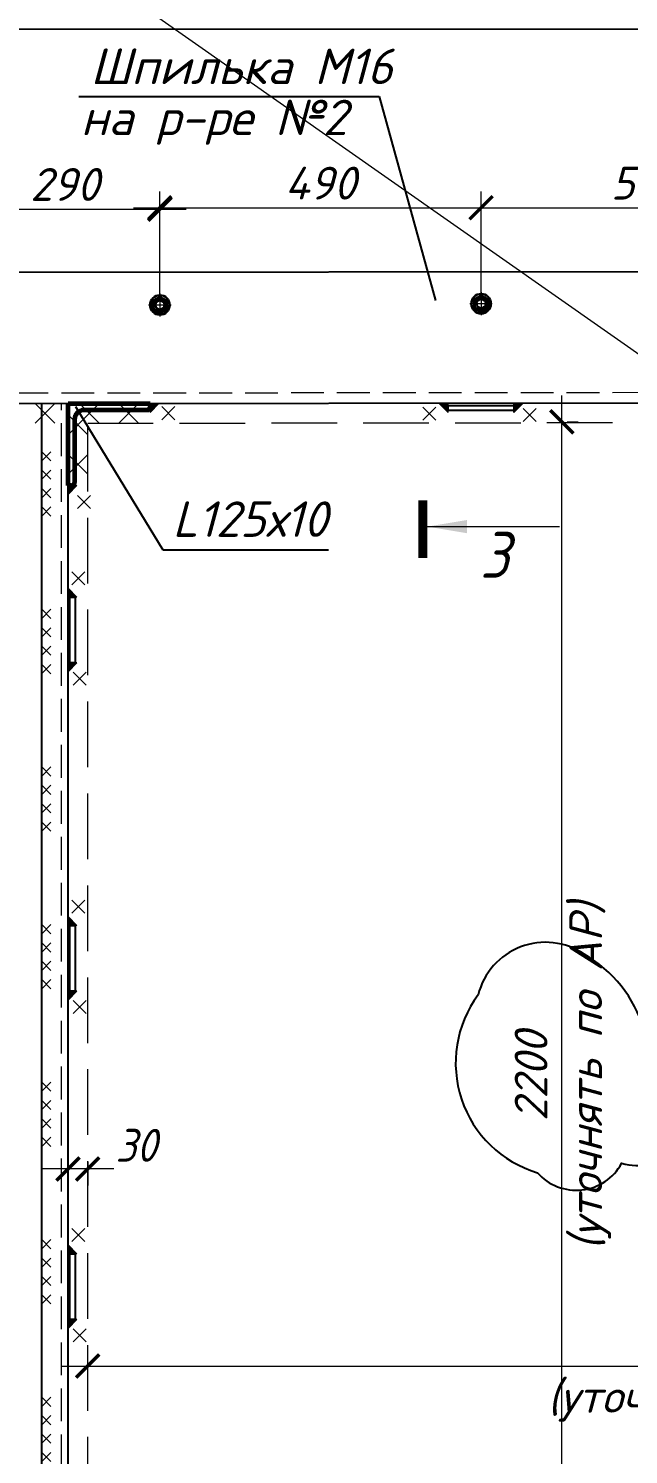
# Model space of a CAD drawing. Header units: millimetres. Extents: x 749182 to 2267578, y 70462 to 311449.
# Drawn here: x 2178398 to 2179313, y 157133 to 159304 of the extents above; entities that cross this region are included whole.
import ezdxf

# ---------------------------------------------------------------- set-up
doc = ezdxf.new("R2010")
doc.units = ezdxf.units.MM
doc.linetypes.add('ГОСТ 2.303 4', pattern=[7, 5, -2, 0])
doc.linetypes.add('осеваяX2', pattern=[4, 2.5, -0.5, 0.5, -0.5])
doc.layers.get('Defpoints').update_dxf_attribs({"color": 255})
for name, color, linetype, lineweight in [('1Стены', 252, 'Continuous', 25), ('монолит', 176, 'Continuous', 50), ('Оси', 165, 'осеваяX2', 13), ('Размер', 7, 'Continuous', 13), ('Размеры КР', 164, 'Continuous', 9), ('сварка', 156, 'Continuous', 9)]:
    doc.layers.add(name, color=color, linetype=linetype, lineweight=lineweight)
doc.layers.add('CS_UNPLOTTED', color=254, linetype='Continuous', plot=False)
doc.layers.add('металл', color=124, linetype='Continuous')
doc.layers.add('Текст', color=7, linetype='Continuous')
doc.styles.add('GOST 2.304_new', font='isocpeur.ttf', dxfattribs={"width": 0.9, "oblique": 15})
doc.styles.add('М2', font='isocpeui.ttf')
doc.dimstyles.new('SPDS', dxfattribs={"dimscale": 25, "dimtxt": 2.5, "dimasz": 1.77, "dimexe": 1.25, "dimexo": 0.625, "dimtad": 1, "dimdec": 0, "dimrnd": 0.001, "dimtxsty": 'GOST 2.304_new', "dimblk": 'ARCHTICK', "dimcen": 2.5, "dimdle": 2, "dimclrt": 256, "dimazin": 2, "dimtfac": 0.75, "dimtdec": 0, "dimtmove": 1, "dimatfit": 3, "dimfxl": 0, "dimtolj": 1, "dimlwd": 9, "dimlwe": 9, "dimarcsym": 0})
doc.dimstyles.new('SPDS 1_20', dxfattribs={"dimscale": 20, "dimtxt": 2.5, "dimasz": 1.77, "dimexe": 1.25, "dimexo": 0.625, "dimtad": 1, "dimdec": 0, "dimrnd": 0.001, "dimtxsty": 'М2', "dimblk": 'ARCHTICK', "dimcen": 2.5, "dimdle": 2, "dimclrt": 256, "dimadec": 0, "dimazin": 2, "dimtfac": 0.75, "dimtdec": 0, "dimtmove": 1, "dimatfit": 3, "dimfxl": 0, "dimtolj": 1, "dimlwd": 9, "dimlwe": 9, "dimarcsym": 0})

# ---------------------------------------------------------------- blocks, each defined once
blk = doc.blocks.new('_ArchTick')
at = {"color": 0, "linetype": 'ByBlock', "const_width": 0.15}
blk.add_lwpolyline([(-0.5, -0.5), (0.5, 0.5)], dxfattribs=at)
blk = doc.blocks.new('*D1071')
at = {"layer": 'Defpoints', "color": 0, "lineweight": 20, "ltscale": 20, "transparency": 16777216}
for p in [(2178458.3, 157590.9), (2178488.3, 157590.9), (2178458.3, 157567.4)]:
    blk.add_point(p, dxfattribs=at)
at = {"layer": 'Размер', "color": 0, "lineweight": 9, "ltscale": 20, "transparency": 16777216}
for p, q in [((2178528.3, 157567.4), (2178418.3, 157567.4)), ((2178458.3, 157578.4), (2178458.3, 157542.4)), ((2178488.3, 157578.4), (2178488.3, 157542.4))]:
    blk.add_line(p, q, dxfattribs=at)
at = {"layer": 'Размер', "color": 0, "lineweight": 9, "ltscale": 20, "transparency": 16777216, "xscale": 35.4, "yscale": 35.4, "zscale": 35.4}
for p, rotation in [((2178458.3, 157567.4), 179.9999999995553), ((2178488.3, 157567.4), 359.9999999995553)]:
    blk.add_blockref('_ArchTick', p, dxfattribs=dict(at, rotation=rotation))
at = {"layer": 'Размер', "ltscale": 20, "transparency": 16777216, "insert": (2178562.1, 157603.5), "char_height": 50, "attachment_point": 5, "style": 'GOST 2.304_new'}
blk.add_mtext('\\A1;30', dxfattribs=at)
blk = doc.blocks.new('свар')
at = {"layer": 'сварка', "color": 0, "linetype": 'Continuous', "ltscale": 10}
for p, q in [((10, 10), (-10, -10)), ((-10, 10), (10, -10))]:
    blk.add_line(p, q, dxfattribs=at)
blk = doc.blocks.new('м16')
at = {"layer": 'металл', "lineweight": 30, "ltscale": 20}
for p, q in [((-11, 6.4), (0, 12.7)), ((-11, -6.4), (-11, 6.4)), ((0, 12.7), (11, 6.4)), ((11, 6.4), (11, -6.4)), ((0, -12.7), (-11, -6.4)), ((11, -6.4), (0, -12.7))]:
    blk.add_line(p, q, dxfattribs=at)
blk.add_circle((0, 0), 15, dxfattribs=at)
for radius, start, end in [(10.4, 0, 180), (10.4, 180, 0), (6.92, 0, 180), (6.92, 180, 0)]:
    blk.add_arc((0, 0), radius, start, end, dxfattribs=at)
at = {"layer": 'металл', "linetype": 'Continuous', "lineweight": 25, "ltscale": 20}
blk.add_arc((0, 0), 8, 255, 165, dxfattribs=at)
at = {"layer": 'Оси', "ltscale": 20}
for p, q in [((17, 0), (-17.3, 0)), ((0, 17.3), (0, -17.3))]:
    blk.add_line(p, q, dxfattribs=at)
blk = doc.blocks.new('*D1075')
at = {"color": 0, "lineweight": 9, "ltscale": 20, "transparency": 16777216}
for p, q in [((2178308.1, 158945.8), (2178308.1, 159054.4)), ((2178598.3, 158895.8), (2178598.3, 159054.4)), ((2178268.1, 159029.4), (2178638.3, 159029.4))]:
    blk.add_line(p, q, dxfattribs=at)
at = {"layer": 'Defpoints', "color": 0, "lineweight": 20, "ltscale": 20, "transparency": 16777216}
for p in [(2178598.3, 159029.4), (2178308.1, 158933.3), (2178598.3, 158883.3)]:
    blk.add_point(p, dxfattribs=at)
at = {"color": 0, "lineweight": 9, "ltscale": 20, "transparency": 16777216, "xscale": 35.4, "yscale": 35.4, "zscale": 35.4, "rotation": 180}
blk.add_blockref('_ArchTick', (2178308.1, 159029.4), dxfattribs=at)
at = {"color": 0, "lineweight": 9, "ltscale": 20, "transparency": 16777216, "xscale": 35.4, "yscale": 35.4, "zscale": 35.4}
blk.add_blockref('_ArchTick', (2178598.3, 159029.4), dxfattribs=at)
at = {"ltscale": 20, "transparency": 16777216, "insert": (2178453.2, 159066.9), "char_height": 50, "attachment_point": 5, "style": 'М2'}
blk.add_mtext('\\A1;290', dxfattribs=at)
blk = doc.blocks.new('*D1255')
at = {"color": 0, "lineweight": 9, "ltscale": 20, "transparency": 16777216}
for p, q in [((2178488.3, 157232), (2178488.3, 157292.3)), ((2180188.2, 157216.2), (2180188.2, 157292.3)), ((2178448.3, 157267.3), (2180228.2, 157267.3))]:
    blk.add_line(p, q, dxfattribs=at)
at = {"layer": 'Defpoints', "color": 0, "lineweight": 20, "ltscale": 20, "transparency": 16777216}
for p in [(2180188.2, 157267.3), (2178488.3, 157219.5), (2180188.2, 157203.7)]:
    blk.add_point(p, dxfattribs=at)
at = {"color": 0, "lineweight": 9, "ltscale": 20, "transparency": 16777216, "xscale": 35.4, "yscale": 35.4, "zscale": 35.4, "rotation": 180}
blk.add_blockref('_ArchTick', (2178488.3, 157267.3), dxfattribs=at)
at = {"color": 0, "lineweight": 9, "ltscale": 20, "transparency": 16777216, "xscale": 35.4, "yscale": 35.4, "zscale": 35.4}
blk.add_blockref('_ArchTick', (2180188.2, 157267.3), dxfattribs=at)
at = {"ltscale": 20, "transparency": 16777216, "insert": (2179453.7, 157256.1), "char_height": 50, "width": 743.323, "attachment_point": 5, "style": 'М2'}
blk.add_mtext('\\A1;1700*\\P(уточнять по АР)', dxfattribs=at)
blk = doc.blocks.new('*D1256')
at = {"layer": 'Defpoints', "color": 0, "lineweight": 20, "ltscale": 20, "transparency": 16777216}
for p in [(2179206.8, 158705.3), (2179211, 158705.3), (2179206.8, 156405.3)]:
    blk.add_point(p, dxfattribs=at)
at = {"layer": 'Размер', "color": 0, "lineweight": 9, "ltscale": 20, "transparency": 16777216}
for p, q in [((2179211, 156365.3), (2179211, 158745.3)), ((2179219.3, 158705.3), (2179236, 158705.3)), ((2179219.3, 156405.3), (2179236, 156405.3))]:
    blk.add_line(p, q, dxfattribs=at)
at = {"layer": 'Размер', "color": 0, "lineweight": 9, "ltscale": 20, "transparency": 16777216, "xscale": 35.4, "yscale": 35.4, "zscale": 35.4}
for p, rotation in [((2179211, 158705.3), 90), ((2179211, 156405.3), 270)]:
    blk.add_blockref('_ArchTick', p, dxfattribs=dict(at, rotation=rotation))
at = {"layer": 'Размер', "ltscale": 20, "transparency": 16777216, "insert": (2179212.6, 157708.9), "char_height": 50, "width": 670.583, "attachment_point": 5, "rotation": 90, "style": 'М2'}
blk.add_mtext('\\A1;{\\C1;2200 } \\P(уточнять по АР)', dxfattribs=at)
blk = doc.blocks.new('*D1333')
at = {"color": 0, "lineweight": 9, "ltscale": 20, "transparency": 16777216}
for p, q in [((2178598.2, 158993), (2178598.2, 159056.4)), ((2179087.9, 158897.8), (2179087.9, 159056.4)), ((2178558.2, 159031.4), (2179127.9, 159031.4))]:
    blk.add_line(p, q, dxfattribs=at)
at = {"layer": 'Defpoints', "color": 0, "lineweight": 20, "ltscale": 20, "transparency": 16777216}
for p in [(2179087.9, 159031.4), (2178598.2, 158980.5), (2179087.9, 158885.3)]:
    blk.add_point(p, dxfattribs=at)
at = {"color": 0, "lineweight": 9, "ltscale": 20, "transparency": 16777216, "xscale": 35.4, "yscale": 35.4, "zscale": 35.4, "rotation": 180}
blk.add_blockref('_ArchTick', (2178598.2, 159031.4), dxfattribs=at)
at = {"color": 0, "lineweight": 9, "ltscale": 20, "transparency": 16777216, "xscale": 35.4, "yscale": 35.4, "zscale": 35.4}
blk.add_blockref('_ArchTick', (2179087.9, 159031.4), dxfattribs=at)
at = {"ltscale": 20, "transparency": 16777216, "insert": (2178843, 159068.9), "char_height": 50, "attachment_point": 5, "style": 'М2'}
blk.add_mtext('\\A1;490', dxfattribs=at)
blk = doc.blocks.new('*D1335')
at = {"color": 0, "lineweight": 9, "ltscale": 20, "transparency": 16777216}
for p, q in [((2179087.9, 158989.6), (2179087.9, 159056.4)), ((2179588.2, 158989.6), (2179588.2, 159056.4)), ((2179047.9, 159031.4), (2179628.2, 159031.4))]:
    blk.add_line(p, q, dxfattribs=at)
at = {"layer": 'Defpoints', "color": 0, "lineweight": 20, "ltscale": 20, "transparency": 16777216}
for p in [(2179588.2, 159031.4), (2179087.9, 158977.1), (2179588.2, 158977.1)]:
    blk.add_point(p, dxfattribs=at)
at = {"color": 0, "lineweight": 9, "ltscale": 20, "transparency": 16777216, "xscale": 35.4, "yscale": 35.4, "zscale": 35.4, "rotation": 180}
blk.add_blockref('_ArchTick', (2179087.9, 159031.4), dxfattribs=at)
at = {"color": 0, "lineweight": 9, "ltscale": 20, "transparency": 16777216, "xscale": 35.4, "yscale": 35.4, "zscale": 35.4}
blk.add_blockref('_ArchTick', (2179588.2, 159031.4), dxfattribs=at)
at = {"ltscale": 20, "transparency": 16777216, "insert": (2179338.1, 159068.9), "char_height": 50, "attachment_point": 5, "style": 'М2'}
blk.add_mtext('\\A1;500', dxfattribs=at)
blk = doc.blocks.new('*U809')
at = {"color": 0, "linetype": 'Continuous', "lineweight": -2, "ltscale": 100}
for p, q in [((0, 0), (0.95, 17.16)), ((0.83, 14.98), (-1.28, 13.09)), ((0.72, 12.98), (-1.16, 15.09)), ((0.61, 10.98), (-1.5, 9.1)), ((0.5, 8.99), (-1.39, 11.09)), ((0.39, 6.99), (-1.72, 5.1)), ((0.28, 4.99), (-1.61, 7.1)), ((0.06, 1), (-1.83, 3.11)), ((0.17, 3), (-1.94, 1.11))]:
    blk.add_line(p, q, dxfattribs=at)
blk = doc.blocks.new('*U1008')
at = {"layer": 'сварка', "linetype": 'Continuous', "ltscale": 15, "xscale": -6.999999999999999, "yscale": 6.999999999999999, "zscale": 6.999999999999999, "rotation": 356.8182644325913}
blk.add_blockref('*U809', (-6.8, -59.8), dxfattribs=at)
blk = doc.blocks.new('*U1007')
at = {"layer": 'Размер', "color": 0, "linetype": 'ByBlock', "lineweight": -2, "transparency": 16777216}
for p in [(0, 0), (0, -240), (0, -480), (0, -720), (0, -960), (0, -1200), (0, -1440)]:
    blk.add_blockref('*U1008', p, dxfattribs=at)

msp = doc.modelspace()

# ---------------------------------------------------------------- hatches: boundary and pattern name
at = {"layer": 'сварка', "linetype": 'Continuous', "ltscale": 5}
for points in [[(2178583.3378, 158733.2765), (2178583.3378, 158719.6331), (2178596.9812, 158733.2765)], [(2179037.6427, 158733.4013), (2179023.9993, 158733.4013), (2179037.6427, 158719.7578)], [(2179137.8383, 158733.4013), (2179151.4818, 158733.4013), (2179137.8383, 158719.7578)], [(2178458.3378, 158608.2765), (2178471.9812, 158608.2765), (2178458.3378, 158594.6331)], [(2178458.3378, 158438.3743), (2178458.3378, 158452.0177), (2178471.9812, 158438.3743)], [(2178458.3378, 158338.1787), (2178458.3378, 158324.5353), (2178471.9812, 158338.1787)], [(2178458.3378, 157938.3743), (2178458.3378, 157952.0177), (2178471.9812, 157938.3743)], [(2178458.3378, 157838.1787), (2178458.3378, 157824.5353), (2178471.9812, 157838.1787)], [(2178458.3378, 157438.3743), (2178458.3378, 157452.0177), (2178471.9812, 157438.3743)], [(2178458.3378, 157338.1787), (2178458.3378, 157324.5353), (2178471.9812, 157338.1787)]]:
    msp.add_hatch(color=0, dxfattribs=at).paths.add_polyline_path(points, flags=0)

# ---------------------------------------------------------------- linework, layer by layer
at = {"ltscale": 100}
for p, q in [((2178474.6362, 159200.8899), (2178932.5089, 159200.8899)), ((2178932.5089, 159200.8899), (2179018.3378, 158890.1945)), ((2178603.3576, 158510.0529), (2178470.1529, 158728.2943)), ((2178855.5474, 158510.0529), (2178603.3576, 158510.0529))]:
    msp.add_line(p, q, dxfattribs=at)
at = {"layer": '1Стены', "color": 0, "linetype": 'ГОСТ 2.303 4', "lineweight": 13, "ltscale": 10}
for p, q in [((2178308.322, 158749.2964), (2180318.6378, 158751.2816)), ((2178448.3378, 156343.2765), (2178448.3378, 158733.2765))]:
    msp.add_line(p, q, dxfattribs=at)
at = {"layer": '1Стены', "color": 0, "linetype": 'ГОСТ 2.303 4', "lineweight": 13, "ltscale": 20}
for p, q in [((2178488.3378, 158703.2765), (2180188.1744, 158705.2816)), ((2178488.3378, 156359.2765), (2178488.3378, 158703.2765))]:
    msp.add_line(p, q, dxfattribs=at)
at = {"layer": 'CS_UNPLOTTED', "color": 5, "ltscale": 100}
msp.add_lwpolyline([(2179083.4486, 157832.6956, 0.52056705), (2179173.8085, 157561.7763, 0.52056705), (2179302.21, 157576.031, 0.653449931), (2179391.651, 157680.5963, 0.143008046), (2179335.9804, 157780.4099, 0.192879475), (2179245.1413, 157894.4845, 0.52056705), (2179083.4486, 157832.6956)], format="xyb", dxfattribs=at)
at = {"layer": 'металл', "color": 0, "ltscale": 20}
for p, q in [((2178308.1403, 158933.2765), (2182388.6476, 158937.3158)), ((2178308.3378, 158733.2864), (2182388.6476, 158737.3158)), ((2178418.3378, 156343.2765), (2178418.3378, 158733.395)), ((2178458.3378, 156343.2765), (2178458.3378, 158733.2765))]:
    msp.add_line(p, q, dxfattribs=at)
at = {"layer": 'металл', "color": 0, "linetype": 'Continuous', "lineweight": 60, "ltscale": 20}
for p, q in [((2178458.3378, 158608.2765), (2178458.3378, 158733.2765)), ((2178458.3378, 158733.2765), (2178583.3378, 158733.2765)), ((2178578.7378, 158723.2765), (2178482.3378, 158723.2765)), ((2178583.3378, 158733.2765), (2178583.3378, 158727.8765)), ((2178468.3378, 158709.2765), (2178468.3378, 158612.8765)), ((2178463.7378, 158608.2765), (2178458.3378, 158608.2765))]:
    msp.add_line(p, q, dxfattribs=at)
at = {"layer": 'металл', "color": 0, "ltscale": 20}
for points in [[(2179137.7405, 158730.3922), (2179137.7405, 158722.3922), (2179037.7405, 158722.3922), (2179037.7405, 158730.3922)], [(2178461.3469, 158438.2765), (2178469.3469, 158438.2765), (2178469.3469, 158338.2765), (2178461.3469, 158338.2765)], [(2178461.3469, 157938.2765), (2178469.3469, 157938.2765), (2178469.3469, 157838.2765), (2178461.3469, 157838.2765)], [(2178461.3469, 157438.2765), (2178469.3469, 157438.2765), (2178469.3469, 157338.2765), (2178461.3469, 157338.2765)]]:
    msp.add_lwpolyline(points, close=True, dxfattribs=at)
at = {"layer": 'металл', "color": 0, "linetype": 'Continuous', "lineweight": 60, "ltscale": 20}
for centre, radius, start, end in [((2178482.3378, 158709.2765), 14, 90, 180), ((2178578.7378, 158727.8765), 4.6, 270, 0), ((2178463.7378, 158612.8765), 4.6, 270, 0)]:
    msp.add_arc(centre, radius, start, end, dxfattribs=at)
at = {"layer": 'монолит', "color": 0, "lineweight": 25, "ltscale": 100}
msp.add_line((2177610.7501, 159303.2765), (2182867.0737, 159305.2816), dxfattribs=at)
at = {"layer": 'Размер', "linetype": 'Continuous', "ltscale": 20}
msp.add_line((2179006.1625, 158545.7684), (2179207.3986, 158545.7684), dxfattribs=at)
at = {"layer": 'Размер', "color": 0, "linetype": 'Continuous', "ltscale": 20, "const_width": 14}
msp.add_lwpolyline([(2178999.1625, 158497.7684), (2178999.1625, 158585.7684)], dxfattribs=at)
at = {"layer": 'Размер', "linetype": 'Continuous', "ltscale": 20}
msp.add_solid([(2179006.1625, 158545.7684), (2179066.2525, 158555.824), (2179066.2525, 158535.7128)], dxfattribs=at)
at = {"layer": 'Размеры КР', "lineweight": 20}
msp.add_line((2175018.3547, 161827.0296), (2197431.2343, 146130.4132), dxfattribs=at)
at = {"layer": 'сварка', "color": 0, "linetype": 'Continuous', "ltscale": 15}
for p, q in [((2178438.0269, 158733.2765), (2178408.0269, 158703.2765)), ((2178408.0269, 158733.2765), (2178438.0269, 158703.2765)), ((2178583.3378, 158733.2765), (2178458.3378, 158733.2765)), ((2178458.3378, 158608.2765), (2178458.3378, 158733.2765)), ((2178458.3378, 158685.7765), (2178488.3378, 158715.7765)), ((2178458.3378, 158715.7765), (2178488.3378, 158685.7765)), ((2178505.8378, 158733.2765), (2178475.8378, 158703.2765)), ((2178475.8378, 158733.2765), (2178505.8378, 158703.2765)), ((2178565.8378, 158733.2765), (2178535.8378, 158703.2765)), ((2178535.8378, 158733.2765), (2178565.8378, 158703.2765)), ((2178458.3378, 158625.7765), (2178488.3378, 158655.7765)), ((2178458.3378, 158655.7765), (2178488.3378, 158625.7765))]:
    msp.add_line(p, q, dxfattribs=at)
at = {"layer": 'сварка', "color": 0, "linetype": 'Continuous', "ltscale": 5}
for p, q in [((2178583.3378, 158733.2765), (2178583.3378, 158719.6331)), ((2178583.3378, 158719.6331), (2178596.9812, 158733.2765)), ((2178596.9812, 158733.2765), (2178583.3378, 158733.2765)), ((2179037.6427, 158733.4013), (2179023.9993, 158733.4013)), ((2179023.9993, 158733.4013), (2179037.6427, 158719.7578)), ((2179037.6427, 158719.7578), (2179037.6427, 158733.4013)), ((2179137.8383, 158733.4013), (2179151.4818, 158733.4013)), ((2179151.4818, 158733.4013), (2179137.8383, 158719.7578)), ((2179137.8383, 158719.7578), (2179137.8383, 158733.4013)), ((2178458.3378, 158608.2765), (2178471.9812, 158608.2765)), ((2178471.9812, 158608.2765), (2178458.3378, 158594.6331)), ((2178458.3378, 158594.6331), (2178458.3378, 158608.2765)), ((2178458.3378, 158438.3743), (2178458.3378, 158452.0177)), ((2178458.3378, 158452.0177), (2178471.9812, 158438.3743)), ((2178471.9812, 158438.3743), (2178458.3378, 158438.3743)), ((2178458.3378, 158338.1787), (2178458.3378, 158324.5353)), ((2178458.3378, 158324.5353), (2178471.9812, 158338.1787)), ((2178471.9812, 158338.1787), (2178458.3378, 158338.1787)), ((2178458.3378, 157938.3743), (2178458.3378, 157952.0177)), ((2178458.3378, 157952.0177), (2178471.9812, 157938.3743)), ((2178471.9812, 157938.3743), (2178458.3378, 157938.3743)), ((2178458.3378, 157838.1787), (2178458.3378, 157824.5353)), ((2178458.3378, 157824.5353), (2178471.9812, 157838.1787)), ((2178471.9812, 157838.1787), (2178458.3378, 157838.1787)), ((2178458.3378, 157438.3743), (2178458.3378, 157452.0177)), ((2178458.3378, 157452.0177), (2178471.9812, 157438.3743)), ((2178471.9812, 157438.3743), (2178458.3378, 157438.3743)), ((2178458.3378, 157338.1787), (2178458.3378, 157324.5353)), ((2178458.3378, 157324.5353), (2178471.9812, 157338.1787)), ((2178471.9812, 157338.1787), (2178458.3378, 157338.1787))]:
    msp.add_line(p, q, dxfattribs=at)

# ---------------------------------------------------------------- block references
at = {"layer": 'Размер'}
for name, p in [('м16', (2178598.3378, 158883.2765)), ('м16', (2179088.0506, 158885.2816)), ('*U1007', (2178425.1223, 158614.5881))]:
    msp.add_blockref(name, p, dxfattribs=at)
at = {"layer": 'Размер', "color": 0}
for p in [(2178611.3842, 158718.5474), (2179009.0101, 158717.6459), (2179161.8842, 158715.6423), (2178482.6376, 158583.3268)]:
    msp.add_blockref('свар', p, dxfattribs=at)
at = {"layer": 'Размер', "color": 0, "xscale": -1, "rotation": 89.99999999762781}
for p in [(2178474.0932, 158467.0069), (2178476.0968, 158314.1328), (2178474.0932, 157967.0069), (2178476.0968, 157814.1328), (2178474.0932, 157467.0069), (2178476.0968, 157314.1328)]:
    msp.add_blockref('свар', p, dxfattribs=at)

# ---------------------------------------------------------------- texts
at = {"layer": 'Размер', "linetype": 'Continuous', "ltscale": 20, "style": 'GOST 2.304_new', "oblique": 15, "width": 0.9}
msp.add_text('3', height=70, dxfattribs=at).set_placement((2179086.1625, 158467.7684))
at = {"layer": 'Текст', "ltscale": 20, "style": 'М2'}
for s, p in [('Шпилька М16', (2178492.4117, 159219.7178)), ('на р-ре №2', (2178477.8289, 159141.9764)), ('L125х10', (2178617.5105, 158530.1889))]:
    msp.add_text(s, height=54, dxfattribs=at).set_placement(p)

# ---------------------------------------------------------------- dimensions: what is measured, and where the dimension line sits
at = {"ltscale": 20}
for base, p1, p2, picture, middle in [((2178598.3378, 159029.3938), (2178308.1403, 158933.2862), (2178598.3378, 158883.2765), '*D1075', (2178453.239, 159066.8938)), ((2179087.8781, 159031.3989), (2178598.1646, 158980.5488), (2179087.8781, 158885.2816), '*D1333', (2178843.0213, 159068.8989)), ((2179588.233, 159031.3989), (2179087.8781, 158977.0902), (2179588.233, 158977.0902), '*D1335', (2179338.0556, 159068.8989))]:
    dim = msp.add_linear_dim(base=base, p1=p1, p2=p2, dimstyle='SPDS', override={"dimscale": 20, "dimtxsty": 'М2', "dimfxl": 1.25, "dimtfill": 0, "dimarcsym": 1}, dxfattribs=at)
    dim.commit()
    dim.dimension.update_dxf_attribs({"geometry": picture, "text_midpoint": middle})
dim = msp.add_linear_dim(base=(2180188.1744, 157267.2577), p1=(2178488.3378, 157219.4729), p2=(2180188.1744, 157203.6527), text='1700*\\P(уточнять по АР)', dimstyle='SPDS', override={"dimscale": 20, "dimtxsty": 'М2', "dimfxl": 1.25, "dimtfill": 0, "dimarcsym": 1}, dxfattribs=at)
dim.commit()
dim.dimension.update_dxf_attribs({"geometry": '*D1255', "text_midpoint": (2179453.6569, 157166.9232), "dimtype": 160})
at = {"layer": 'Размер', "ltscale": 20}
dim = msp.add_linear_dim(base=(2179211.0392, 158705.2816), p1=(2179206.7727, 156405.2816), p2=(2179206.7727, 158705.2816), angle=90, text='{\\C1;2200 } \\P(уточнять по АР)', dimstyle='SPDS 1_20', override={"dimtxsty": 'М2'}, dxfattribs=at)
dim.commit()
dim.dimension.update_dxf_attribs({"geometry": '*D1256', "text_midpoint": (2179301.7254, 157708.9157), "dimtype": 160})
dim = msp.add_linear_dim(base=(2178458.3378, 157567.3561), p1=(2178488.3378, 157590.939), p2=(2178458.3378, 157590.939), angle=180, dimstyle='SPDS', override={"dimscale": 20, "dimtxsty": 'GOST 2.304_new', "dimfxl": 1.25, "dimtfill": 0, "dimarcsym": 1}, dxfattribs=at)
dim.commit()
dim.dimension.update_dxf_attribs({"geometry": '*D1071', "text_midpoint": (2178562.1447, 157565.9689), "dimtype": 161})

doc.saveas('drawing.dxf')
